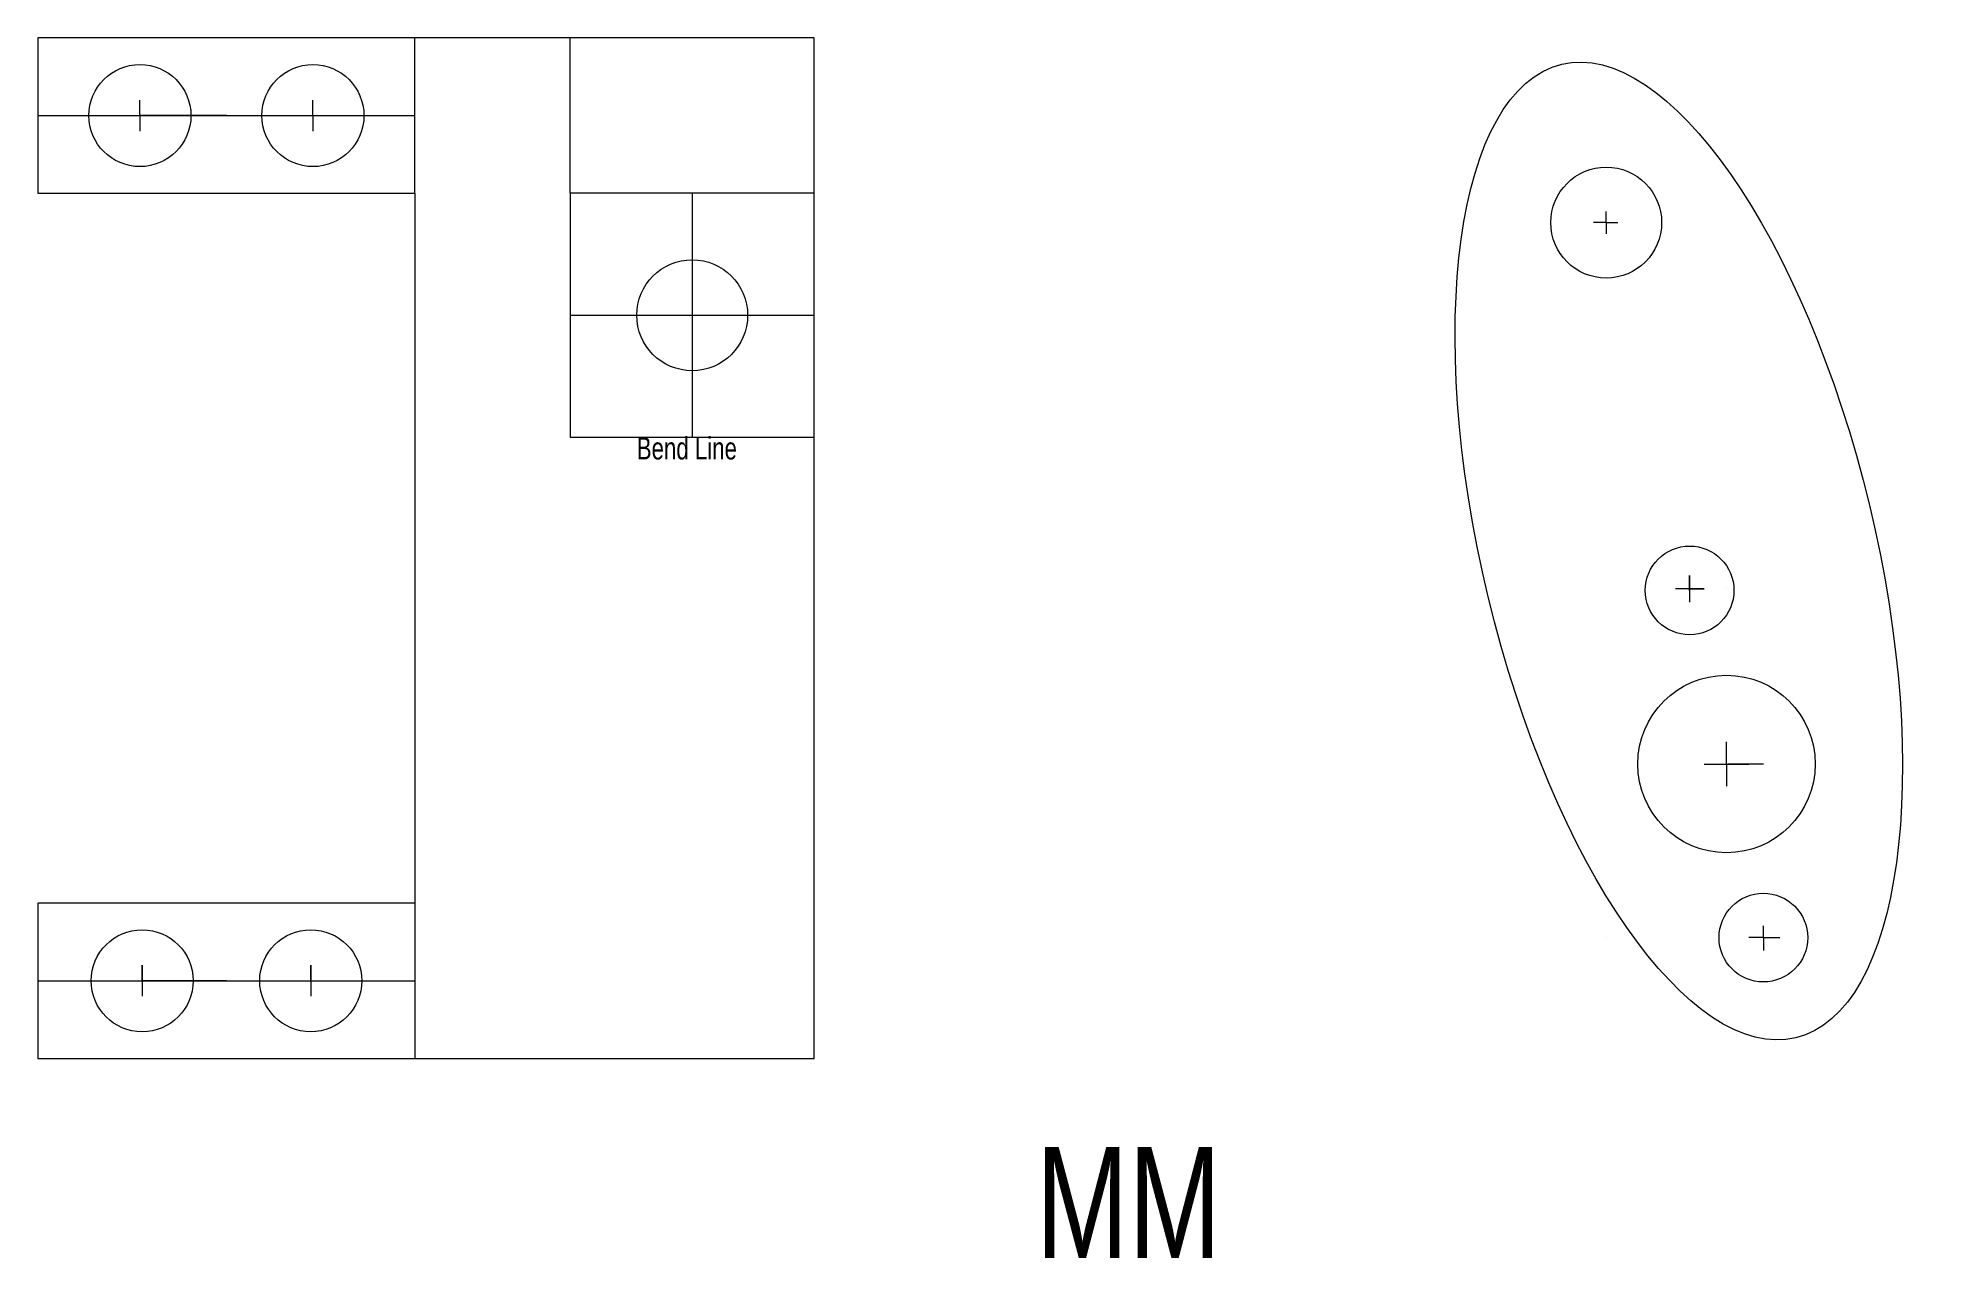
# Model space of a CAD drawing. Header units: millimetres. Extents: x 0 to 85.5, y -10 to 45.
import ezdxf

# ---------------------------------------------------------------- set-up
doc = ezdxf.new("R2010")
doc.units = ezdxf.units.MM
doc.layers.get('0').update_dxf_attribs({"linetype": 'CONTINUOUS', "lineweight": 0})
doc.styles.get("Standard").update_dxf_attribs({"font": 'txt', "width": 0.75})

msp = doc.modelspace()

# ---------------------------------------------------------------- linework, layer by layer
for p, q in [((0, 45), (0, 38)), ((35, 45), (0, 45)), ((17, 38), (17, 45)), ((24, 38), (24, 45)), ((35, 0), (35, 45)), ((35, 38), (35, 44)), ((4.6, 41.5), (4.6, 42.2)), ((12.4, 41.5), (12.4, 42.2)), ((0, 41.5), (17, 41.5)), ((8.5, 41.5), (4.6, 41.5)), ((4.6, 41.5), (4.6, 40.8)), ((8.5, 41.5), (12.4, 41.5)), ((12.4, 41.5), (12.4, 40.8)), ((0, 38), (17, 38)), ((17, 38), (17, 6)), ((17, 38), (17, 6)), ((35, 38), (24, 38)), ((24, 38), (24, 27)), ((29.5, 38), (29.5, 27)), ((35, -1), (35, 38)), ((70.712, 36.675), (70.712, 37.17)), ((70.712, 36.675), (70.137, 36.675)), ((70.712, 36.675), (71.235, 36.675)), ((70.712, 36.675), (70.712, 36.17)), ((24, 32.5), (35, 32.5)), ((24, 27), (35, 27)), ((74.472, 20.095), (74.472, 20.77)), ((74.472, 20.77), (74.472, 19.57)), ((75.135, 20.17), (73.835, 20.17)), ((74.472, 20.17), (75.135, 20.17)), ((76.135, 20.17), (76.135, 20.17)), ((76.135, 12.27), (76.135, 13.27)), ((75.135, 12.27), (77.135, 12.27)), ((76.135, 12.27), (76.135, 11.27)), ((77.798, 12.27), (76.196, 12.27)), ((17, 6), (0, 6)), ((0, 6), (0, -1)), ((17, 6), (17, -1)), ((70.712, 4.445), (70.712, 4.445)), ((70.712, 4.445), (70.712, 4.445)), ((70.712, 4.445), (70.712, 4.445)), ((77.798, 4.445), (77.135, 4.445)), ((77.798, 4.445), (77.798, 4.97)), ((77.798, 4.445), (78.535, 4.445)), ((77.798, 4.445), (77.798, 3.87)), ((4.7, 2.5), (4.7, 3.2)), ((4.7, 3.2), (4.7, 1.8)), ((12.3, 2.5), (12.3, 3.2)), ((12.3, 3.2), (12.3, 1.8)), ((0, 2.5), (17, 2.5)), ((8.5, 2.5), (4.7, 2.5)), ((8.5, 2.5), (12.3, 2.5)), ((0, -1), (35, -1))]:
    msp.add_line(p, q)
for centre, radius in [((4.6, 41.5), 2.3), ((12.4, 41.5), 2.3), ((70.712, 36.675), 2.5), ((70.712, 36.675), 2.5), ((70.712, 36.675), 0), ((70.712, 36.675), 0), ((70.712, 36.675), 0), ((29.5, 32.5), 2.5), ((74.472, 20.095), 2), ((76.135, 12.27), 4), ((77.798, 4.445), 2), ((4.7, 2.5), 2.3), ((12.3, 2.5), 2.3)]:
    msp.add_circle(centre, radius)
msp.add_ellipse((73.985, 21.87), major_axis=(5.281, -21.94), ratio=0.391654)

# ---------------------------------------------------------------- texts
at = {"width": 100, "attachment_point": 1}
for s, insert, char_height in [('Bend Line', (27, 27), 1), ('MM', (45, -5), 5)]:
    msp.add_mtext(s, dxfattribs=dict(at, insert=insert, char_height=char_height))

doc.saveas('drawing.dxf')
